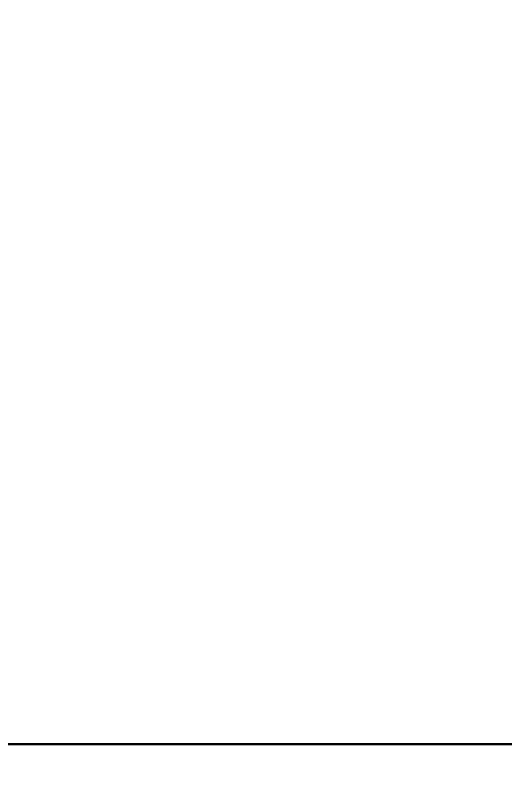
# Model space of a CAD drawing. Header units: millimetres. Extents: x -665 to 20582, y -27797 to 160.
# Drawn here: x 2792 to 3402, y -25538 to -24586 of the extents above; entities that cross this region are included whole.
import ezdxf

# ---------------------------------------------------------------- set-up
doc = ezdxf.new("R2010")
doc.units = ezdxf.units.MM
doc.layers.add('AA_Architecture', color=7, linetype='Continuous')
doc.styles.add('Century Gothic$001H0', font='cent.shx')
doc.dimstyles.new('Copy of ISO-25', dxfattribs={"dimtxt": 250, "dimasz": 80, "dimexe": 1.25, "dimexo": 0.625, "dimtad": 1, "dimtxsty": 'Century Gothic$001H0', "dimblk": 'ARCHTICK', "dimcen": 2.5, "dimadec": 0, "dimazin": 0, "dimtfac": 1, "dimtmove": 0, "dimatfit": 3, "dimfxl": 1, "dimarcsym": 0})

# ---------------------------------------------------------------- blocks, each defined once
blk = doc.blocks.new('_ArchTick')
at = {"color": 0, "linetype": 'ByBlock', "const_width": 0.15}
blk.add_lwpolyline([(-0.5, -0.5), (0.5, 0.5)], dxfattribs=at)
blk = doc.blocks.new('*D81')
at = {"color": 0, "lineweight": -2, "transparency": 16777216}
for p, q in [((3650, -8194.25), (249.37, -8194.25)), ((250.62, -25494.25), (250.62, -8194.25)), ((3650, -25494.25), (249.37, -25494.25))]:
    blk.add_line(p, q, dxfattribs=at)
at = {"layer": 'Defpoints', "color": 0, "transparency": 16777216}
for p in [(250.62, -8194.25), (3650.62, -8194.25), (3650.62, -25494.25)]:
    blk.add_point(p, dxfattribs=at)
at = {"color": 0, "lineweight": -2, "transparency": 16777216, "xscale": 80, "yscale": 80, "zscale": 80}
for p, rotation in [((250.62, -8194.25), 90), ((250.62, -25494.25), 270)]:
    blk.add_blockref('_ArchTick', p, dxfattribs=dict(at, rotation=rotation))
at = {"color": 0, "transparency": 16777216, "insert": (125, -16844.25), "char_height": 250, "attachment_point": 5, "rotation": 90, "style": 'Century Gothic$001H0'}
blk.add_mtext('SHAFT TOTAL HEIGHT 17300', dxfattribs=at)

msp = doc.modelspace()

# ---------------------------------------------------------------- linework, layer by layer
at = {"layer": 'AA_Architecture'}
msp.add_line((1650.625, -25494.249), (3450.625, -25494.249), dxfattribs=at)

# ---------------------------------------------------------------- dimensions: what is measured, and where the dimension line sits
dim = msp.add_linear_dim(base=(250.625, -8194.249), p1=(3650.625, -25494.249), p2=(3650.625, -8194.249), angle=90, text='SHAFT TOTAL HEIGHT <>', dimstyle='Copy of ISO-25')
dim.commit()
dim.dimension.update_dxf_attribs({"geometry": '*D81', "text_midpoint": (125, -16844.249)})

doc.saveas('drawing.dxf')
